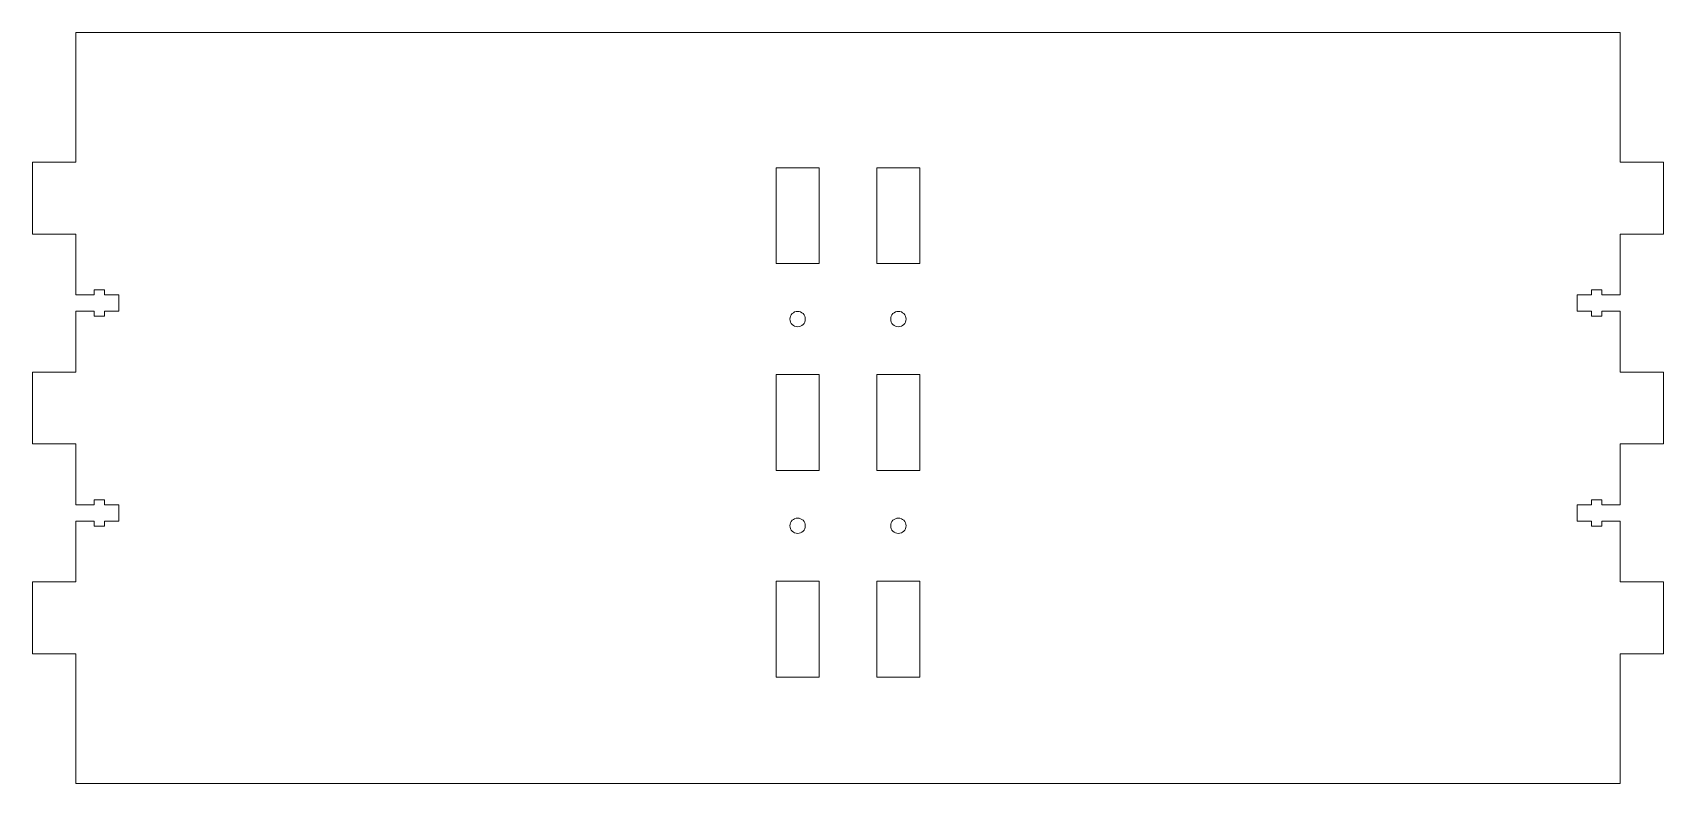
# Model space of a CAD drawing. Header units: millimetres. Extents: x -89 to 251, y -75 to 81.
import ezdxf

# ---------------------------------------------------------------- set-up
doc = ezdxf.new("R2010")
doc.units = ezdxf.units.MM

msp = doc.modelspace()

# ---------------------------------------------------------------- linework, layer by layer
at = {"color": 7, "linetype": 'Continuous', "lineweight": 15}
for p, q in [((242, 81.25), (-80, 81.25)), ((-80, 81.25), (-80, 54.25)), ((242, 54.25), (242, 81.25)), ((-80, 54.25), (-89, 54.25)), ((-89, 54.25), (-89, 39.25)), ((66, 33.09), (66, 53.09)), ((66, 53.09), (75, 53.09)), ((75, 53.09), (75, 33.09)), ((96, 53.09), (87, 53.09)), ((87, 53.09), (87, 33.09)), ((96, 33.09), (96, 53.09)), ((251, 54.25), (242, 54.25)), ((251, 39.25), (251, 54.25)), ((-89, 39.25), (-80, 39.25)), ((-80, 39.25), (-80, 26.58)), ((242, 26.58), (242, 39.25)), ((242, 39.25), (251, 39.25)), ((75, 33.09), (66, 33.09)), ((87, 33.09), (96, 33.09)), ((-76.2, 27.63), (-76.2, 26.58)), ((-74, 27.63), (-76.2, 27.63)), ((-74, 26.58), (-74, 27.63)), ((236, 27.63), (236, 26.58)), ((238.2, 27.63), (236, 27.63)), ((238.2, 26.58), (238.2, 27.63)), ((-76.2, 26.58), (-80, 26.58)), ((-71, 26.58), (-74, 26.58)), ((-71, 23.18), (-71, 26.58)), ((233, 26.58), (233, 23.18)), ((236, 26.58), (233, 26.58)), ((242, 26.58), (238.2, 26.58)), ((-80, 23.18), (-76.2, 23.18)), ((-80, 23.18), (-80, 10.5)), ((-76.2, 23.18), (-76.2, 22.13)), ((-76.2, 22.13), (-74, 22.13)), ((-74, 23.18), (-71, 23.18)), ((-74, 22.13), (-74, 23.18)), ((233, 23.18), (236, 23.18)), ((236, 23.18), (236, 22.13)), ((236, 22.13), (238.2, 22.13)), ((238.2, 23.18), (242, 23.18)), ((238.2, 22.13), (238.2, 23.18)), ((242, 10.5), (242, 23.18)), ((-80, 10.5), (-89, 10.5)), ((-89, 10.5), (-89, -4.5)), ((251, 10.5), (242, 10.5)), ((251, -4.5), (251, 10.5)), ((66, -10), (66, 10)), ((66, 10), (75, 10)), ((75, 10), (75, -10)), ((96, 10), (87, 10)), ((87, 10), (87, -10)), ((96, -10), (96, 10)), ((-89, -4.5), (-80, -4.5)), ((-80, -4.5), (-80, -17.17)), ((242, -17.17), (242, -4.5)), ((242, -4.5), (251, -4.5)), ((75, -10), (66, -10)), ((87, -10), (96, -10)), ((-76.2, -16.12), (-76.2, -17.17)), ((-74, -16.12), (-76.2, -16.12)), ((-74, -17.17), (-74, -16.12)), ((236, -16.12), (236, -17.17)), ((238.2, -16.12), (236, -16.12)), ((238.2, -17.17), (238.2, -16.12)), ((-76.2, -17.17), (-80, -17.17)), ((-71, -17.17), (-74, -17.17)), ((-71, -20.57), (-71, -17.17)), ((233, -17.17), (233, -20.57)), ((236, -17.17), (233, -17.17)), ((242, -17.17), (238.2, -17.17)), ((-80, -20.57), (-76.2, -20.57)), ((-80, -20.57), (-80, -33.25)), ((-76.2, -20.57), (-76.2, -21.62)), ((-76.2, -21.62), (-74, -21.62)), ((-74, -20.57), (-71, -20.57)), ((-74, -21.62), (-74, -20.57)), ((233, -20.57), (236, -20.57)), ((236, -20.57), (236, -21.62)), ((236, -21.62), (238.2, -21.62)), ((238.2, -20.57), (242, -20.57)), ((238.2, -21.62), (238.2, -20.57)), ((242, -33.25), (242, -20.57)), ((-80, -33.25), (-89, -33.25)), ((-89, -33.25), (-89, -48.25)), ((66, -53.09), (66, -33.09)), ((66, -33.09), (75, -33.09)), ((75, -33.09), (75, -53.09)), ((96, -33.09), (87, -33.09)), ((87, -33.09), (87, -53.09)), ((96, -53.09), (96, -33.09)), ((251, -33.25), (242, -33.25)), ((251, -48.25), (251, -33.25)), ((-89, -48.25), (-80, -48.25)), ((-80, -48.25), (-80, -75.24)), ((242, -75.24), (242, -48.25)), ((242, -48.25), (251, -48.25)), ((75, -53.09), (66, -53.09)), ((87, -53.09), (96, -53.09)), ((-80, -75.24), (242, -75.24))]:
    msp.add_line(p, q, dxfattribs=at)
for centre in [(70.5, 21.54), (91.5, 21.54), (70.5, -21.54), (91.5, -21.54)]:
    msp.add_circle(centre, 1.6, dxfattribs=at)

doc.saveas('drawing.dxf')
